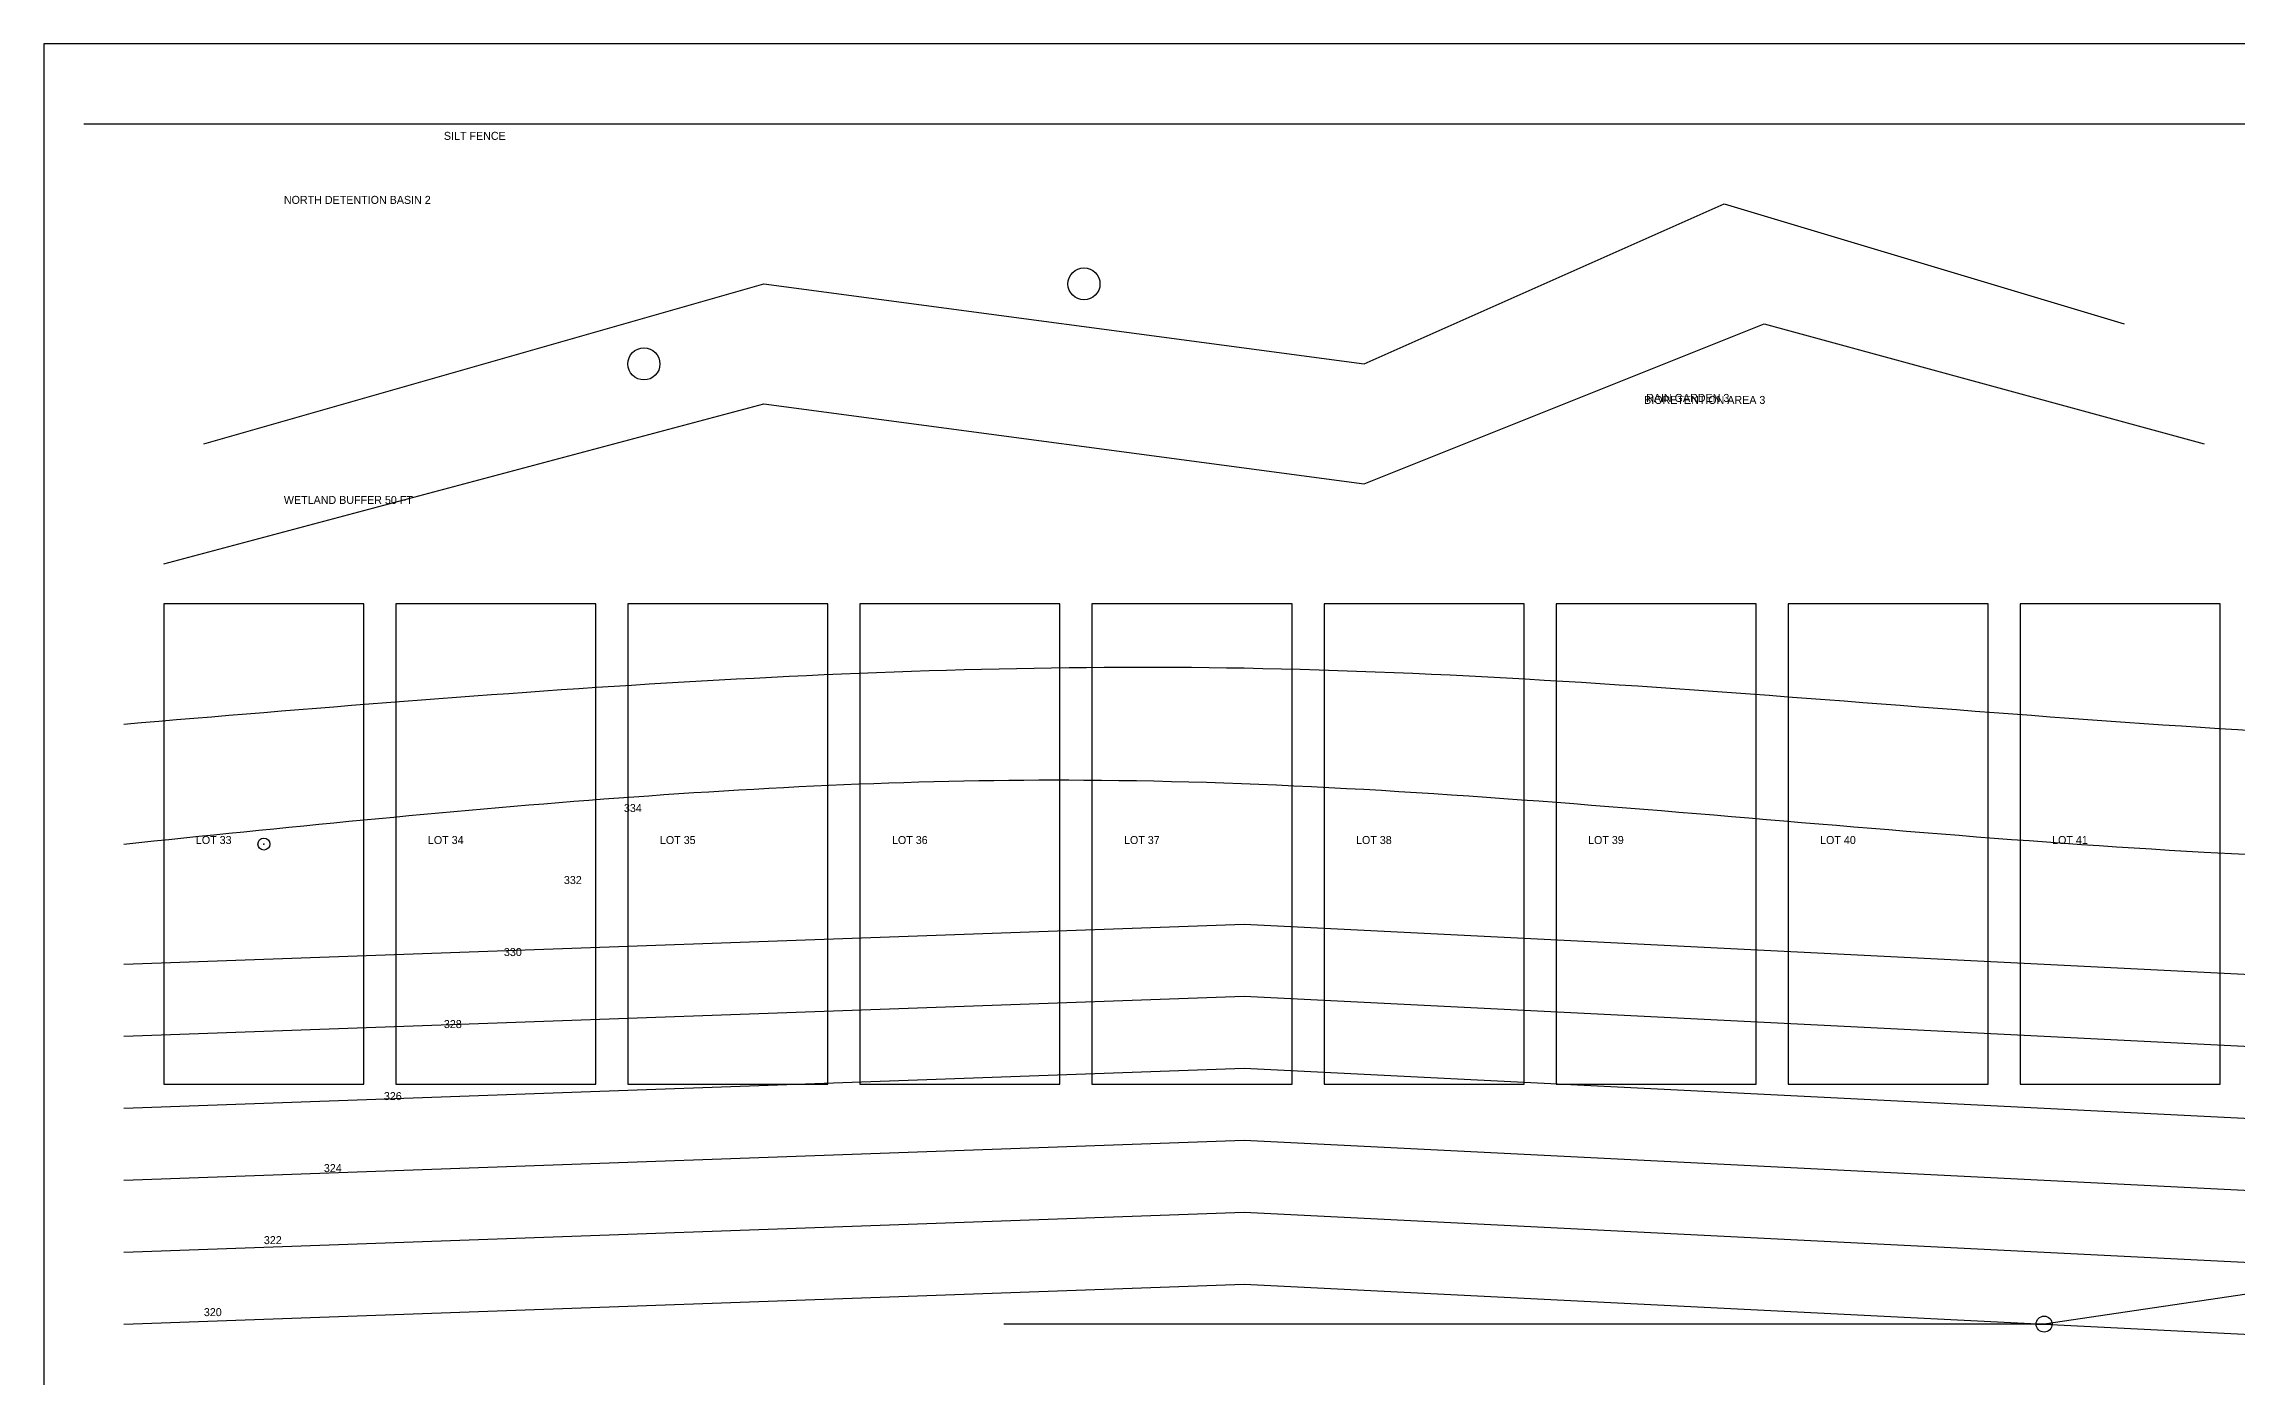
# Model space of a CAD drawing. Header units: feet. Extents: x 0 to 1000, y 0 to 700.
# Drawn here: x 0 to 548, y 367 to 700 of the extents above; entities that cross this region are included whole.
import ezdxf

# ---------------------------------------------------------------- set-up
doc = ezdxf.new("R2010")
doc.units = ezdxf.units.FT
for name, color, linetype in [('C-EROS', 7, 'Continuous'), ('C-GRAD', 7, 'Continuous'), ('C-LABEL', 7, 'Continuous'), ('C-LANDSCAPE', 7, 'Continuous'), ('C-LOTS', 7, 'Continuous'), ('C-PROP', 7, 'Continuous'), ('C-STRM', 7, 'Continuous'), ('C-WETL', 7, 'Continuous')]:
    doc.layers.add(name, color=color, linetype=linetype)

# ---------------------------------------------------------------- blocks, each defined once
blk = doc.blocks.new('TREE_SYMBOL')
at = {"layer": 'C-LANDSCAPE'}
blk.add_circle((0, 0), 4, dxfattribs=at)
blk = doc.blocks.new('LOT_MARKER')
at = {"layer": 'C-LOTS'}
blk.add_circle((0, 0), 1.5, dxfattribs=at)
blk.add_point((0, 0), dxfattribs=at)
blk = doc.blocks.new('STORM_MANHOLE')
at = {"layer": 'C-STRM'}
blk.add_line((-2, 0), (2, 0), dxfattribs=at)
blk.add_circle((0, 0), 2, dxfattribs=at)

msp = doc.modelspace()

# ---------------------------------------------------------------- linework, layer by layer
at = {"layer": 'C-EROS'}
msp.add_lwpolyline([(10, 680), (990, 680)], dxfattribs=at)
at = {"layer": 'C-GRAD'}
for points in [[(20, 470), (300, 480), (620, 464), (980, 474)], [(20, 452), (300, 462), (620, 446), (980, 456)], [(20, 434), (300, 444), (620, 428), (980, 438)], [(20, 416), (300, 426), (620, 410), (980, 420)], [(20, 398), (300, 408), (620, 392), (980, 402)], [(20, 380), (300, 390), (620, 374), (980, 384)]]:
    msp.add_lwpolyline(points, dxfattribs=at)
for points in [[(20, 530), (300, 544), (600, 526), (980, 540)], [(20, 500), (260, 516), (540, 498), (980, 510)]]:
    msp.add_spline(points, degree=3, dxfattribs=at)
at = {"layer": 'C-LOTS'}
for points in [[(30, 440), (80, 440), (80, 560), (30, 560), (30, 440)], [(88, 440), (138, 440), (138, 560), (88, 560), (88, 440)], [(146, 440), (196, 440), (196, 560), (146, 560), (146, 440)], [(204, 440), (254, 440), (254, 560), (204, 560), (204, 440)], [(262, 440), (312, 440), (312, 560), (262, 560), (262, 440)], [(320, 440), (370, 440), (370, 560), (320, 560), (320, 440)], [(378, 440), (428, 440), (428, 560), (378, 560), (378, 440)], [(436, 440), (486, 440), (486, 560), (436, 560), (436, 440)], [(494, 440), (544, 440), (544, 560), (494, 560), (494, 440)]]:
    msp.add_lwpolyline(points, dxfattribs=at)
at = {"layer": 'C-PROP'}
msp.add_lwpolyline([(0, 0), (1000, 0), (1000, 700), (0, 700), (0, 0)], dxfattribs=at)
at = {"layer": 'C-STRM'}
for p, q in [((770, 420), (500, 380)), ((500, 380), (240, 380))]:
    msp.add_line(p, q, dxfattribs=at)
at = {"layer": 'C-WETL'}
for points in [[(40, 600), (180, 640), (330, 620), (420, 660), (520, 630)], [(30, 570), (180, 610), (330, 590), (430, 630), (540, 600)]]:
    msp.add_lwpolyline(points, dxfattribs=at)

# ---------------------------------------------------------------- block references
at = {"layer": 'C-LANDSCAPE'}
for p in [(260, 640), (150, 620)]:
    msp.add_blockref('TREE_SYMBOL', p, dxfattribs=at)
at = {"layer": 'C-LOTS'}
msp.add_blockref('LOT_MARKER', (55, 500), dxfattribs=at)
at = {"layer": 'C-STRM'}
msp.add_blockref('STORM_MANHOLE', (500, 380), dxfattribs=at)

# ---------------------------------------------------------------- texts
at = {"layer": 'C-EROS'}
msp.add_text('SILT FENCE', height=2, dxfattribs=at).set_placement((100, 676))
at = {"layer": 'C-LABEL'}
for s, p in [('NORTH DETENTION BASIN 2', (60, 660)), ('BIORETENTION AREA 3', (400, 610)), ('RAIN GARDEN 3', (400.5, 610.5)), ('334', (145, 508)), ('LOT 33', (38, 500)), ('LOT 34', (96, 500)), ('LOT 35', (154, 500)), ('LOT 36', (212, 500)), ('LOT 37', (270, 500)), ('LOT 38', (328, 500)), ('LOT 39', (386, 500)), ('LOT 40', (444, 500)), ('LOT 41', (502, 500)), ('332', (130, 490)), ('330', (115, 472)), ('328', (100, 454)), ('326', (85, 436)), ('324', (70, 418)), ('322', (55, 400)), ('320', (40, 382))]:
    msp.add_text(s, height=2, dxfattribs=at).set_placement(p)
at = {"layer": 'C-WETL'}
msp.add_text('WETLAND BUFFER 50 FT', height=2, dxfattribs=at).set_placement((60, 585))

doc.saveas('drawing.dxf')
